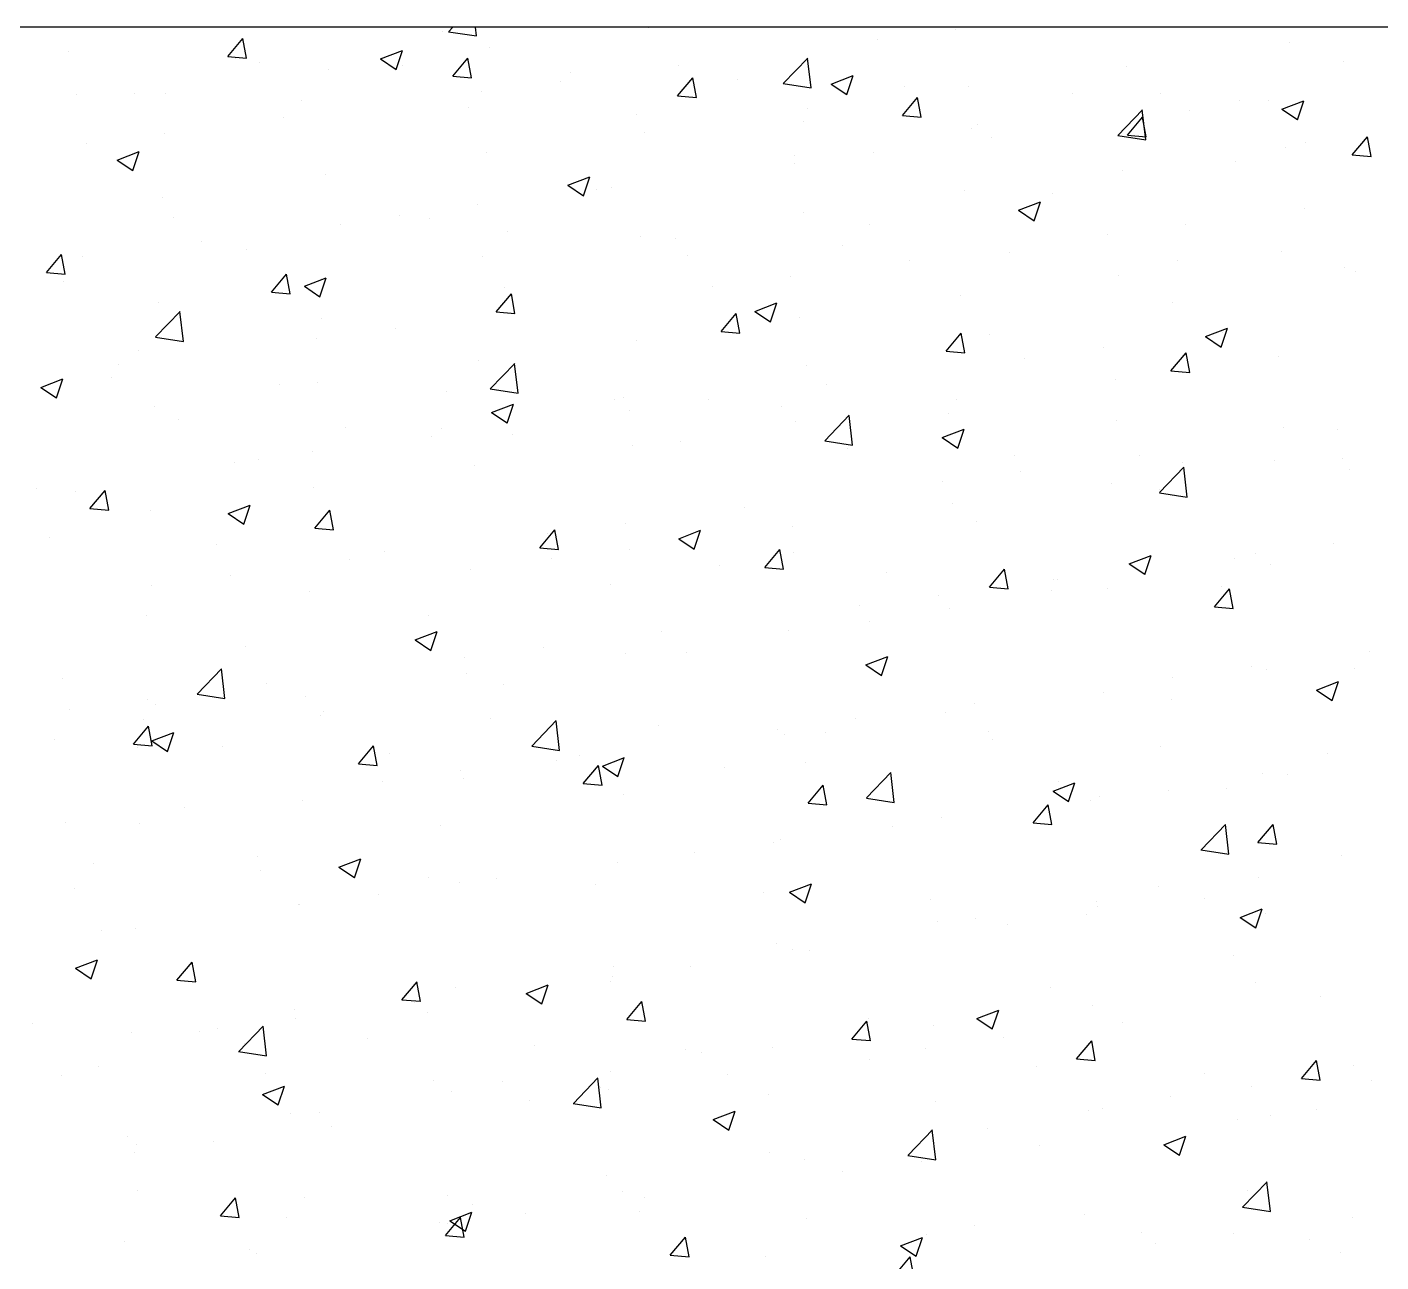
# Model space of a CAD drawing. Header units: millimetres. Extents: x 331487 to 517269, y 198509 to 399936.
# Drawn here: x 401292.5 to 401724.3, y 399542.6 to 399936.5 of the extents above; entities that cross this region are included whole.
import ezdxf

# ---------------------------------------------------------------- set-up
doc = ezdxf.new("R2010")
doc.units = ezdxf.units.MM
doc.header["$MEASUREMENT"] = 0
doc.layers.add('COLUMN', color=6, linetype='Continuous')

msp = doc.modelspace()

# ---------------------------------------------------------------- linework, layer by layer
at = {"layer": 'COLUMN'}
msp.add_line((420345.71, 399936.48), (392220.13, 399936.48), dxfattribs=at)
at = {"layer": 'COLUMN', "color": 2, "linetype": 'Continuous'}
for p, q in [((401356.5, 399927.1), (401361.32, 399932.84)), ((401362.48, 399926.57), (401361.32, 399932.84)), ((401424.81, 399935.07), (401424.81, 399935.07)), ((401426.9, 399935.01), (401435.79, 399933.63)), ((401426.93, 399935.05), (401428.3, 399936.48)), ((401435.79, 399933.63), (401435.46, 399936.48)), ((401490.57, 399936.27), (401490.57, 399936.27)), ((401563.54, 399932.55), (401563.54, 399932.55)), ((401588.57, 399935.85), (401588.57, 399935.85)), ((401305.53, 399928.78), (401305.53, 399928.78)), ((401405.24, 399926.31), (401412.24, 399929)), ((401410.21, 399922.95), (401412.24, 399928.99)), ((401440.06, 399929.87), (401440.06, 399929.87)), ((401695.08, 399931.42), (401695.08, 399931.42)), ((401356.5, 399927.1), (401362.48, 399926.58)), ((401358.91, 399926.52), (401358.91, 399926.52)), ((401366.49, 399925.06), (401366.49, 399925.06)), ((401405.24, 399926.31), (401410.21, 399922.95)), ((401412.29, 399924.26), (401412.29, 399924.26)), ((401428.23, 399920.82), (401433.05, 399926.57)), ((401434.2, 399920.3), (401433.05, 399926.56)), ((401500.38, 399924.24), (401500.38, 399924.24)), ((401533.66, 399918.49), (401541.44, 399926.61)), ((401542.52, 399917.08), (401541.41, 399926.58)), ((401643.14, 399923.92), (401643.14, 399923.92)), ((401712.27, 399925.46), (401712.27, 399925.46)), ((401388.71, 399922.83), (401388.71, 399922.83)), ((401428.23, 399920.82), (401434.21, 399920.3)), ((401465.67, 399922.01), (401465.67, 399922.01)), ((401499.96, 399914.55), (401504.78, 399920.29)), ((401505.93, 399914.02), (401504.77, 399920.29)), ((401519.06, 399919.75), (401519.06, 399919.75)), ((401548.95, 399918.3), (401555.95, 399920.99)), ((401553.92, 399914.94), (401555.95, 399920.99)), ((401326.61, 399915.34), (401326.61, 399915.34)), ((401336.77, 399915.33), (401336.77, 399915.33)), ((401437.47, 399915.96), (401437.47, 399915.96)), ((401462.51, 399919.25), (401462.51, 399919.25)), ((401533.62, 399918.46), (401542.52, 399917.08)), ((401548.95, 399918.3), (401553.93, 399914.94)), ((401572.44, 399917.5), (401572.44, 399917.5)), ((401592.63, 399917.52), (401592.63, 399917.52)), ((401653.96, 399915.44), (401653.96, 399915.44)), ((401308.17, 399915.05), (401308.17, 399915.05)), ((401379.99, 399913.09), (401379.99, 399913.09)), ((401499.96, 399914.55), (401505.93, 399914.03)), ((401571.68, 399908.27), (401576.5, 399914.02)), ((401577.66, 399907.75), (401576.5, 399914.01)), ((401625.82, 399915.24), (401625.82, 399915.24)), ((401679.2, 399912.99), (401679.2, 399912.99)), ((401688.33, 399913.01), (401688.33, 399913.01)), ((401692.66, 399910.29), (401699.67, 399912.98)), ((401697.63, 399906.93), (401699.66, 399912.98)), ((401374.32, 399907.64), (401374.32, 399907.64)), ((401433.38, 399910.83), (401433.38, 399910.83)), ((401486.76, 399908.58), (401486.76, 399908.58)), ((401541.29, 399910.48), (401541.29, 399910.48)), ((401571.68, 399908.27), (401577.66, 399907.75)), ((401640.38, 399901.94), (401648.17, 399910.06)), ((401643.41, 399902), (401648.23, 399907.74)), ((401649.24, 399900.53), (401648.14, 399910.03)), ((401649.38, 399901.47), (401648.23, 399907.74)), ((401663.29, 399909.71), (401663.29, 399909.71)), ((401692.66, 399910.29), (401697.64, 399906.94)), ((401336.45, 399902.66), (401336.45, 399902.66)), ((401489.35, 399902.98), (401489.35, 399902.98)), ((401540.14, 399906.32), (401540.14, 399906.32)), ((401593.52, 399904.07), (401593.52, 399904.07)), ((401595.64, 399905.43), (401595.64, 399905.43)), ((401311.41, 399899.36), (401311.41, 399899.36)), ((401600.14, 399901.39), (401600.14, 399901.39)), ((401640.35, 399901.91), (401649.24, 399900.53)), ((401643.41, 399902), (401649.39, 399901.48)), ((401646.9, 399901.81), (401646.9, 399901.81)), ((401693.87, 399898.13), (401693.87, 399898.13)), ((401700.29, 399899.55), (401700.29, 399899.55)), ((401715.13, 399895.72), (401719.95, 399901.47)), ((401721.11, 399895.19), (401719.95, 399901.46)), ((401321.22, 399894.05), (401328.22, 399896.74)), ((401321.22, 399894.05), (401326.19, 399890.7)), ((401326.19, 399890.7), (401328.21, 399896.74)), ((401438.84, 399896.58), (401438.84, 399896.58)), ((401537.32, 399895.42), (401537.32, 399895.42)), ((401562.26, 399896.41), (401562.26, 399896.41)), ((401715.13, 399895.72), (401721.11, 399895.2)), ((401387.5, 399889.54), (401387.5, 399889.54)), ((401537.23, 399893.11), (401537.23, 399893.11)), ((401641.93, 399890.63), (401641.93, 399890.63)), ((401677.92, 399893.49), (401677.92, 399893.49)), ((401464.93, 399886.05), (401471.93, 399888.73)), ((401464.93, 399886.05), (401469.9, 399882.69)), ((401469.9, 399882.69), (401471.93, 399888.73)), ((401479, 399885.41), (401479, 399885.41)), ((401335.56, 399882.04), (401335.56, 399882.04)), ((401474.07, 399884.8), (401474.07, 399884.8)), ((401591.42, 399884.23), (401591.42, 399884.23)), ((401619.6, 399883.48), (401619.6, 399883.48)), ((401411.17, 399876.52), (401411.17, 399876.52)), ((401436.2, 399879.81), (401436.2, 399879.81)), ((401540.07, 399877.19), (401540.07, 399877.19)), ((401608.64, 399878.04), (401615.64, 399880.73)), ((401608.64, 399878.04), (401613.62, 399874.68)), ((401613.61, 399874.68), (401615.64, 399880.72)), ((401699.89, 399878.55), (401699.89, 399878.55)), ((401339.01, 399875.69), (401339.01, 399875.69)), ((401392.4, 399873.43), (401392.4, 399873.43)), ((401420.68, 399875.4), (401420.68, 399875.4)), ((401561.28, 399873.47), (401561.28, 399873.47)), ((401662.02, 399873.56), (401662.02, 399873.56)), ((401348.01, 399868.2), (401348.01, 399868.2)), ((401445.78, 399871.18), (401445.78, 399871.18)), ((401488.13, 399869.69), (401488.13, 399869.69)), ((401499.16, 399868.92), (401499.16, 399868.92)), ((401636.98, 399870.27), (401636.98, 399870.27)), ((401298.65, 399858.16), (401303.47, 399863.9)), ((401304.63, 399857.63), (401303.47, 399863.9)), ((401362.36, 399865.39), (401362.36, 399865.39)), ((401502.96, 399863.46), (401502.96, 399863.46)), ((401552.54, 399866.67), (401552.54, 399866.67)), ((401605.92, 399864.41), (401605.92, 399864.41)), ((401692.65, 399864.84), (401692.65, 399864.84)), ((401310.14, 399863.22), (401310.14, 399863.22)), ((401437.62, 399863.29), (401437.62, 399863.29)), ((401573.83, 399861.95), (401573.83, 399861.95)), ((401659.31, 399862.16), (401659.31, 399862.16)), ((401712.69, 399859.9), (401712.69, 399859.9)), ((401298.65, 399858.16), (401304.63, 399857.63)), ((401304.04, 399855.38), (401304.04, 399855.38)), ((401370.38, 399851.88), (401375.2, 399857.63)), ((401376.35, 399851.35), (401375.2, 399857.62)), ((401380.91, 399853.79), (401387.91, 399856.48)), ((401385.88, 399850.44), (401387.91, 399856.48)), ((401386.28, 399856.25), (401386.28, 399856.25)), ((401535.96, 399856.97), (401535.96, 399856.97)), ((401640.71, 399857.34), (401640.71, 399857.34)), ((401716.11, 399858.49), (401716.11, 399858.49)), ((401370.38, 399851.88), (401376.36, 399851.36)), ((401380.91, 399853.79), (401385.88, 399850.44)), ((401442.1, 399845.6), (401446.93, 399851.35)), ((401444.64, 399853.45), (401444.64, 399853.45)), ((401448.08, 399845.08), (401446.92, 399851.34)), ((401510.92, 399853.67), (401510.92, 399853.67)), ((401590.2, 399850.94), (401590.2, 399850.94)), ((401334.34, 399848.75), (401334.34, 399848.75)), ((401524.62, 399845.78), (401531.62, 399848.47)), ((401529.59, 399842.43), (401531.62, 399848.47)), ((401657.79, 399848.48), (401657.79, 399848.48)), ((401333.46, 399837.63), (401341.25, 399845.75)), ((401342.33, 399836.22), (401341.22, 399845.72)), ((401386.32, 399843.44), (401386.32, 399843.44)), ((401442.11, 399845.6), (401448.08, 399845.08)), ((401447.77, 399845.36), (401447.77, 399845.36)), ((401513.83, 399839.33), (401518.65, 399845.08)), ((401519.81, 399838.8), (401518.65, 399845.07)), ((401524.62, 399845.78), (401529.59, 399842.43)), ((401538.86, 399843.9), (401538.86, 399843.9)), ((401333.43, 399837.6), (401342.33, 399836.22)), ((401409.89, 399840.37), (401409.89, 399840.37)), ((401513.83, 399839.33), (401519.81, 399838.81)), ((401585.56, 399833.05), (401590.38, 399838.8)), ((401591.53, 399832.53), (401590.38, 399838.79)), ((401599.47, 399838.47), (401599.47, 399838.47)), ((401668.33, 399837.78), (401675.33, 399840.46)), ((401668.33, 399837.78), (401673.31, 399834.42)), ((401673.3, 399834.42), (401675.33, 399840.46)), ((401673.58, 399839.11), (401673.58, 399839.11)), ((401328.01, 399833.43), (401328.01, 399833.43)), ((401384.86, 399837.08), (401384.86, 399837.08)), ((401486.92, 399836.4), (401486.92, 399836.4)), ((401635.71, 399834.12), (401635.71, 399834.12)), ((401436.41, 399830), (401436.41, 399830)), ((401440.19, 399821.08), (401447.98, 399829.2)), ((401449.05, 399819.67), (401447.95, 399829.17)), ((401585.56, 399833.05), (401591.53, 399832.53)), ((401610.68, 399830.83), (401610.68, 399830.83)), ((401657.28, 399826.78), (401662.1, 399832.52)), ((401663.26, 399826.25), (401662.1, 399832.52)), ((401691.43, 399831.55), (401691.43, 399831.55)), ((401321.71, 399828.76), (401321.71, 399828.76)), ((401541.15, 399828.46), (401541.15, 399828.46)), ((401657.28, 399826.78), (401663.26, 399826.26)), ((401296.88, 399821.54), (401303.89, 399824.23)), ((401296.88, 399821.54), (401301.86, 399818.18)), ((401301.86, 399818.18), (401303.88, 399824.23)), ((401319.54, 399824.59), (401319.54, 399824.59)), ((401372.92, 399822.33), (401372.92, 399822.33)), ((401385.06, 399822.96), (401385.06, 399822.96)), ((401440.16, 399821.05), (401449.05, 399819.67)), ((401547.52, 399822.51), (401547.52, 399822.51)), ((401639.5, 399824.05), (401639.5, 399824.05)), ((401426.3, 399820.08), (401426.3, 399820.08)), ((401440.6, 399813.53), (401447.6, 399816.22)), ((401445.57, 399810.17), (401447.6, 399816.22)), ((401479.69, 399817.82), (401479.69, 399817.82)), ((401482.83, 399818.45), (401482.83, 399818.45)), ((401509.65, 399817.53), (401509.65, 399817.53)), ((401588.98, 399817.65), (401588.98, 399817.65)), ((401333.13, 399815.46), (401333.13, 399815.46)), ((401440.6, 399813.53), (401445.57, 399810.18)), ((401484.62, 399814.23), (401484.62, 399814.23)), ((401533.07, 399815.57), (401533.07, 399815.57)), ((401546.91, 399804.53), (401554.7, 399812.65)), ((401555.77, 399803.12), (401554.67, 399812.61)), ((401586.45, 399813.31), (401586.45, 399813.31)), ((401340.62, 399811.16), (401340.62, 399811.16)), ((401394.01, 399808.9), (401394.01, 399808.9)), ((401424.52, 399808.44), (401424.52, 399808.44)), ((401537.64, 399810.61), (401537.64, 399810.61)), ((401584.31, 399805.52), (401591.31, 399808.21)), ((401589.28, 399802.17), (401591.31, 399808.21)), ((401639.83, 399811.06), (401639.83, 399811.06)), ((401693.22, 399808.8), (401693.22, 399808.8)), ((401710.43, 399807.98), (401710.43, 399807.98)), ((401421.46, 399805.92), (401421.46, 399805.92)), ((401447.39, 399806.65), (401447.39, 399806.65)), ((401485.7, 399803.11), (401485.7, 399803.11)), ((401500.77, 399804.39), (401500.77, 399804.39)), ((401546.88, 399804.5), (401555.77, 399803.12)), ((401584.31, 399805.52), (401589.28, 399802.17)), ((401383.59, 399800.93), (401383.59, 399800.93)), ((401554.15, 399802.14), (401554.15, 399802.14)), ((401607.54, 399799.88), (401607.54, 399799.88)), ((401647.28, 399799.67), (401647.28, 399799.67)), ((401711.98, 399798.83), (401711.98, 399798.83)), ((401358.55, 399797.63), (401358.55, 399797.63)), ((401366.2, 399798.43), (401366.2, 399798.43)), ((401435.19, 399796.71), (401435.19, 399796.71)), ((401609.4, 399794.68), (401609.4, 399794.68)), ((401653.64, 399787.98), (401661.43, 399796.1)), ((401660.92, 399797.62), (401660.92, 399797.62)), ((401662.5, 399786.56), (401661.39, 399796.06)), ((401690.22, 399798.26), (401690.22, 399798.26)), ((401714.3, 399795.37), (401714.3, 399795.37)), ((401584.37, 399791.39), (401584.37, 399791.39)), ((401638.28, 399790.76), (401638.28, 399790.76)), ((401295.4, 399789.32), (401295.4, 399789.32)), ((401307.88, 399788.42), (401307.88, 399788.42)), ((401312.53, 399782.94), (401317.35, 399788.68)), ((401318.5, 399782.41), (401317.35, 399788.68)), ((401383.85, 399789.67), (401383.85, 399789.67)), ((401653.6, 399787.94), (401662.5, 399786.56)), ((401653.66, 399788.82), (401653.66, 399788.82)), ((401312.53, 399782.94), (401318.51, 399782.41)), ((401331.91, 399782.17), (401331.91, 399782.17)), ((401356.57, 399781.28), (401363.58, 399783.97)), ((401361.55, 399777.92), (401363.57, 399783.96)), ((401384.25, 399776.66), (401389.08, 399782.41)), ((401390.23, 399776.13), (401389.07, 399782.4)), ((401521.22, 399783.07), (401521.22, 399783.07)), ((401587.77, 399784.36), (401587.77, 399784.36)), ((401356.58, 399781.28), (401361.55, 399777.92)), ((401483.34, 399778.09), (401483.34, 399778.09)), ((401536.43, 399777.32), (401536.43, 399777.32)), ((401595.34, 399778.81), (401595.34, 399778.81)), ((401299.64, 399773.76), (401299.64, 399773.76)), ((401384.25, 399776.66), (401390.23, 399776.14)), ((401455.98, 399770.39), (401460.8, 399776.13)), ((401458.31, 399774.79), (401458.31, 399774.79)), ((401461.96, 399769.86), (401460.8, 399776.13)), ((401500.29, 399773.27), (401507.29, 399775.96)), ((401500.29, 399773.27), (401505.26, 399769.91)), ((401505.26, 399769.91), (401507.29, 399775.96)), ((401353.03, 399771.5), (401353.03, 399771.5)), ((401406.41, 399769.25), (401406.41, 399769.25)), ((401455.98, 399770.39), (401461.96, 399769.86)), ((401484.49, 399769.82), (401484.49, 399769.82)), ((401527.71, 399764.11), (401532.53, 399769.86)), ((401533.68, 399763.58), (401532.52, 399769.85)), ((401537.02, 399768.79), (401537.02, 399768.79)), ((401684.13, 399768.54), (401684.13, 399768.54)), ((401709.16, 399771.84), (401709.16, 399771.84)), ((401395.15, 399766.48), (401395.15, 399766.48)), ((401459.79, 399766.99), (401459.79, 399766.99)), ((401513.17, 399764.74), (401513.17, 399764.74)), ((401644, 399765.26), (401651, 399767.95)), ((401644, 399765.26), (401648.98, 399761.91)), ((401648.97, 399761.9), (401651, 399767.95)), ((401677.62, 399766.86), (401677.62, 399766.86)), ((401689, 399764.97), (401689, 399764.97)), ((401357.28, 399761.49), (401357.28, 399761.49)), ((401433.98, 399763.42), (401433.98, 399763.42)), ((401527.71, 399764.11), (401533.68, 399763.59)), ((401566.56, 399762.48), (401566.56, 399762.48)), ((401599.43, 399757.84), (401604.25, 399763.58)), ((401605.41, 399757.31), (401604.25, 399763.58)), ((401619.94, 399760.23), (401619.94, 399760.23)), ((401620.97, 399760.23), (401620.97, 399760.23)), ((401332.25, 399758.19), (401332.25, 399758.19)), ((401382.63, 399756.38), (401382.63, 399756.38)), ((401478.7, 399758.78), (401478.7, 399758.78)), ((401599.43, 399757.84), (401605.41, 399757.31)), ((401619.3, 399756.85), (401619.3, 399756.85)), ((401637.06, 399757.48), (401637.06, 399757.48)), ((401671.16, 399751.56), (401675.98, 399757.31)), ((401673.32, 399757.97), (401673.32, 399757.97)), ((401677.13, 399751.03), (401675.98, 399757.3)), ((401558.06, 399751.94), (401558.06, 399751.94)), ((401583.1, 399755.24), (401583.1, 399755.24)), ((401671.16, 399751.56), (401677.14, 399751.04)), ((401330.69, 399748.88), (401330.69, 399748.88)), ((401420.39, 399748.77), (401420.39, 399748.77)), ((401586.55, 399751.07), (401586.55, 399751.07)), ((401416.27, 399741.02), (401423.27, 399743.7)), ((401421.24, 399737.66), (401423.26, 399743.7)), ((401494.91, 399743.63), (401494.91, 399743.63)), ((401535.21, 399744.03), (401535.21, 399744.03)), ((401560.99, 399746.84), (401560.99, 399746.84)), ((401362.07, 399738.76), (401362.07, 399738.76)), ((401416.27, 399741.02), (401421.24, 399737.66)), ((401457.04, 399738.64), (401457.04, 399738.64)), ((401432, 399735.35), (401432, 399735.35)), ((401483.27, 399736.53), (401483.27, 399736.53)), ((401502.67, 399736.83), (401502.67, 399736.83)), ((401559.98, 399733.01), (401566.98, 399735.7)), ((401564.95, 399729.65), (401566.98, 399735.69)), ((401720.73, 399737.38), (401720.73, 399737.38)), ((401346.72, 399723.67), (401354.51, 399731.79)), ((401355.58, 399722.26), (401354.48, 399731.75)), ((401432.76, 399730.13), (401432.76, 399730.13)), ((401559.98, 399733.01), (401564.95, 399729.65)), ((401682.85, 399732.4), (401682.85, 399732.4)), ((401687.79, 399731.68), (401687.79, 399731.68)), ((401715.81, 399731.86), (401715.81, 399731.86)), ((401303.75, 399728.75), (401303.75, 399728.75)), ((401368.85, 399727.03), (401368.85, 399727.03)), ((401444.35, 399726.82), (401444.35, 399726.82)), ((401657.82, 399729.1), (401657.82, 399729.1)), ((401703.69, 399725), (401710.69, 399727.69)), ((401708.66, 399721.64), (401710.69, 399727.69)), ((401330.97, 399722.05), (401330.97, 399722.05)), ((401346.69, 399723.64), (401355.58, 399722.26)), ((401381.42, 399723.09), (401381.42, 399723.09)), ((401635.85, 399724.19), (401635.85, 399724.19)), ((401657.49, 399721.85), (401657.49, 399721.85)), ((401703.69, 399725), (401708.67, 399721.64)), ((401305.94, 399718.75), (401305.94, 399718.75)), ((401333.55, 399720.4), (401333.55, 399720.4)), ((401386.03, 399716.81), (401386.03, 399716.81)), ((401386.94, 399718.15), (401386.94, 399718.15)), ((401585.34, 399717.78), (401585.34, 399717.78)), ((401594.66, 399720.79), (401594.66, 399720.79)), ((401326.4, 399707.72), (401331.22, 399713.46)), ((401329.48, 399715.59), (401329.48, 399715.59)), ((401332.38, 399707.19), (401331.22, 399713.46)), ((401440.32, 399715.89), (401440.32, 399715.89)), ((401453.45, 399707.12), (401461.24, 399715.24)), ((401462.31, 399705.7), (401461.2, 399715.2)), ((401493.7, 399713.64), (401493.7, 399713.64)), ((401531.76, 399712.5), (401531.76, 399712.5)), ((401556.79, 399715.8), (401556.79, 399715.8)), ((401301.26, 399709.23), (401301.26, 399709.23)), ((401332.24, 399708.76), (401339.25, 399711.45)), ((401332.24, 399708.76), (401337.22, 399705.41)), ((401337.21, 399705.41), (401339.24, 399711.45)), ((401533.99, 399710.74), (401533.99, 399710.74)), ((401547.08, 399711.38), (401547.08, 399711.38)), ((401599.18, 399711.84), (401599.18, 399711.84)), ((401600.46, 399709.13), (401600.46, 399709.13)), ((401326.4, 399707.72), (401332.38, 399707.19)), ((401327.71, 399706.8), (401327.71, 399706.8)), ((401354.64, 399706.97), (401354.64, 399706.97)), ((401398.13, 399701.44), (401402.95, 399707.19)), ((401404.1, 399700.91), (401402.95, 399707.18)), ((401408.02, 399704.72), (401408.02, 399704.72)), ((401453.41, 399707.08), (401462.31, 399705.7)), ((401468.6, 399704.19), (401468.6, 399704.19)), ((401653.85, 399706.87), (401653.85, 399706.87)), ((401707.23, 399704.62), (401707.23, 399704.62)), ((401398.13, 399701.44), (401404.11, 399700.92)), ((401461.4, 399702.46), (401461.4, 399702.46)), ((401469.86, 399695.17), (401474.68, 399700.91)), ((401475.83, 399694.64), (401474.67, 399700.91)), ((401475.96, 399700.75), (401482.96, 399703.44)), ((401475.96, 399700.75), (401480.93, 399697.4)), ((401480.93, 399697.4), (401482.95, 399703.44)), ((401482.05, 399703.25), (401482.05, 399703.25)), ((401514.79, 399700.2), (401514.79, 399700.2)), ((401540.86, 399701.83), (401540.86, 399701.83)), ((401405.69, 399695.91), (401405.69, 399695.91)), ((401430.73, 399699.2), (401430.73, 399699.2)), ((401431.54, 399696.84), (401431.54, 399696.84)), ((401469.86, 399695.17), (401475.83, 399694.64)), ((401560.17, 399690.57), (401567.96, 399698.68)), ((401569.03, 399689.15), (401567.93, 399698.65)), ((401568.17, 399697.95), (401568.17, 399697.95)), ((401619.67, 399692.75), (401626.67, 399695.43)), ((401621.55, 399695.69), (401621.55, 399695.69)), ((401624.64, 399689.39), (401626.67, 399695.43)), ((401686.57, 399698.39), (401686.57, 399698.39)), ((401694.42, 399697.94), (401694.42, 399697.94)), ((401482.54, 399691.82), (401482.54, 399691.82)), ((401541.58, 399688.89), (401546.4, 399694.64)), ((401547.56, 399688.36), (401546.4, 399694.63)), ((401619.67, 399692.75), (401624.64, 399689.39)), ((401634.63, 399690.9), (401634.63, 399690.9)), ((401656.55, 399692.95), (401656.55, 399692.95)), ((401674.93, 399693.44), (401674.93, 399693.44)), ((401342.54, 399687.59), (401342.54, 399687.59)), ((401380.2, 399689.8), (401380.2, 399689.8)), ((401541.58, 399688.89), (401547.56, 399688.37)), ((401560.14, 399690.53), (401569.03, 399689.15)), ((401613.31, 399682.62), (401618.13, 399688.36)), ((401619.28, 399682.09), (401618.13, 399688.36)), ((401631.51, 399689.66), (401631.51, 399689.66)), ((401304.67, 399682.61), (401304.67, 399682.61)), ((401328.26, 399682.3), (401328.26, 399682.3)), ((401584.12, 399684.49), (401584.12, 399684.49)), ((401613.31, 399682.62), (401619.28, 399682.09)), ((401666.9, 399674.01), (401674.68, 399682.13)), ((401424.22, 399681.81), (401424.22, 399681.81)), ((401568.36, 399681.34), (401568.36, 399681.34)), ((401675.76, 399672.6), (401674.65, 399682.1)), ((401685.03, 399676.34), (401689.85, 399682.09)), ((401691.01, 399675.81), (401689.85, 399682.08)), ((401530.48, 399676.36), (401530.48, 399676.36)), ((401532.78, 399677.45), (401532.78, 399677.45)), ((401666.86, 399673.98), (401675.76, 399672.6)), ((401685.03, 399676.34), (401691.01, 399675.82)), ((401313.66, 399669.57), (401313.66, 399669.57)), ((401365.9, 399671.8), (401365.9, 399671.8)), ((401391.93, 399668.5), (401398.94, 399671.19)), ((401396.91, 399665.14), (401398.93, 399671.19)), ((401480.84, 399669.96), (401480.84, 399669.96)), ((401505.45, 399673.06), (401505.45, 399673.06)), ((401711.68, 399672.2), (401711.68, 399672.2)), ((401367.04, 399667.32), (401367.04, 399667.32)), ((401391.93, 399668.5), (401396.91, 399665.15)), ((401420.42, 399665.06), (401420.42, 399665.06)), ((401685.35, 399665.1), (401685.35, 399665.1)), ((401307.58, 399661.79), (401307.58, 399661.79)), ((401430.33, 399663.55), (401430.33, 399663.55)), ((401442.29, 399664.75), (401442.29, 399664.75)), ((401473.81, 399662.81), (401473.81, 399662.81)), ((401527.19, 399660.55), (401527.19, 399660.55)), ((401535.65, 399660.49), (401542.65, 399663.18)), ((401540.62, 399657.14), (401542.65, 399663.18)), ((401653.37, 399662.19), (401653.37, 399662.19)), ((401378.98, 399656.51), (401378.98, 399656.51)), ((401379.39, 399656.47), (401379.39, 399656.47)), ((401404.42, 399659.76), (401404.42, 399659.76)), ((401535.65, 399660.49), (401540.62, 399657.14)), ((401580.57, 399658.3), (401580.57, 399658.3)), ((401633.42, 399657.61), (401633.42, 399657.61)), ((401668.11, 399658.5), (401668.11, 399658.5)), ((401595.05, 399652.18), (401595.05, 399652.18)), ((401630.24, 399653.51), (401630.24, 399653.51)), ((401633.95, 399656.04), (401633.95, 399656.04)), ((401679.36, 399652.48), (401686.36, 399655.17)), ((401679.36, 399652.48), (401684.33, 399649.13)), ((401684.33, 399649.13), (401686.36, 399655.17)), ((401687.33, 399653.78), (401687.33, 399653.78)), ((401316.23, 399648.15), (401316.23, 399648.15)), ((401327.05, 399649.02), (401327.05, 399649.02)), ((401582.9, 399651.21), (401582.9, 399651.21)), ((401605.2, 399650.22), (401605.2, 399650.22)), ((401531.56, 399644.16), (401531.56, 399644.16)), ((401307.91, 399636.25), (401314.91, 399638.94)), ((401312.88, 399632.89), (401314.91, 399638.93)), ((401536.73, 399642.17), (401536.73, 399642.17)), ((401542.05, 399641.9), (401542.05, 399641.9)), ((401677.33, 399640.23), (401677.33, 399640.23)), ((401307.91, 399636.25), (401312.89, 399632.89)), ((401340.28, 399632.5), (401345.1, 399638.24)), ((401346.25, 399631.97), (401345.1, 399638.24)), ((401479.62, 399636.67), (401479.62, 399636.67)), ((401504.18, 399636.92), (401504.18, 399636.92)), ((401340.28, 399632.5), (401346.26, 399631.97)), ((401412, 399626.22), (401416.83, 399631.97)), ((401417.98, 399625.69), (401416.82, 399631.96)), ((401451.62, 399628.24), (401458.63, 399630.93)), ((401456.6, 399624.88), (401458.62, 399630.93)), ((401478.41, 399632.16), (401478.41, 399632.16)), ((401479.14, 399633.62), (401479.14, 399633.62)), ((401684.14, 399631.82), (401684.14, 399631.82)), ((401412, 399626.22), (401417.98, 399625.7)), ((401429.11, 399630.26), (401429.11, 399630.26)), ((401451.62, 399628.24), (401456.6, 399624.88)), ((401619.01, 399630.22), (401619.01, 399630.22)), ((401704.96, 399627.37), (401704.96, 399627.37)), ((401377.77, 399623.22), (401377.77, 399623.22)), ((401415.99, 399625.31), (401415.99, 399625.31)), ((401420.09, 399622.14), (401420.09, 399622.14)), ((401483.73, 399619.95), (401488.55, 399625.69)), ((401489.71, 399619.42), (401488.55, 399625.69)), ((401595.34, 399620.23), (401602.34, 399622.92)), ((401600.31, 399616.87), (401602.34, 399622.92)), ((401632.2, 399624.32), (401632.2, 399624.32)), ((401294.18, 399618.47), (401294.18, 399618.47)), ((401359.98, 399609.71), (401367.77, 399617.82)), ((401368.84, 399608.29), (401367.74, 399617.79)), ((401378.11, 399620.32), (401378.11, 399620.32)), ((401483.73, 399619.95), (401489.71, 399619.42)), ((401555.46, 399613.67), (401560.28, 399619.42)), ((401561.43, 399613.14), (401560.28, 399619.41)), ((401560.69, 399620.21), (401560.69, 399620.21)), ((401581.69, 399617.92), (401581.69, 399617.92)), ((401595.34, 399620.23), (401600.31, 399616.88)), ((401641.81, 399619.06), (401641.81, 399619.06)), ((401325.83, 399615.73), (401325.83, 399615.73)), ((401347.57, 399616.22), (401347.57, 399616.22)), ((401353.08, 399617.02), (401353.08, 399617.02)), ((401400.95, 399613.96), (401400.95, 399613.96)), ((401555.46, 399613.67), (401561.43, 399613.15)), ((401603.93, 399614.07), (401603.93, 399614.07)), ((401627.18, 399607.4), (401632, 399613.14)), ((401633.16, 399606.87), (401632, 399613.14)), ((401359.95, 399609.67), (401368.84, 399608.29)), ((401361.77, 399612.13), (401361.77, 399612.13)), ((401454.33, 399611.71), (401454.33, 399611.71)), ((401502.37, 399610.2), (401502.37, 399610.2)), ((401507.71, 399609.45), (401507.71, 399609.45)), ((401530.35, 399610.87), (401530.35, 399610.87)), ((401578.9, 399610.78), (401578.9, 399610.78)), ((401315.27, 399605.04), (401315.27, 399605.04)), ((401561.1, 399607.2), (401561.1, 399607.2)), ((401614.48, 399604.94), (401614.48, 399604.94)), ((401627.18, 399607.4), (401633.16, 399606.87)), ((401698.91, 399601.12), (401703.73, 399606.87)), ((401704.88, 399600.59), (401703.73, 399606.86)), ((401715.52, 399605.23), (401715.52, 399605.23)), ((401303.45, 399602.12), (401303.45, 399602.12)), ((401368.65, 399602.79), (401368.65, 399602.79)), ((401422.03, 399600.53), (401422.03, 399600.53)), ((401444.05, 399600.19), (401444.05, 399600.19)), ((401466.7, 399593.15), (401474.49, 399601.27)), ((401475.57, 399591.74), (401474.46, 399601.24)), ((401478.41, 399603.38), (401478.41, 399603.38)), ((401515.74, 399602.46), (401515.74, 399602.46)), ((401667.86, 399602.68), (401667.86, 399602.68)), ((401698.91, 399601.12), (401704.89, 399600.6)), ((401721.24, 399600.43), (401721.24, 399600.43)), ((401367.6, 399595.99), (401374.6, 399598.67)), ((401367.6, 399595.99), (401372.58, 399592.63)), ((401372.57, 399592.63), (401374.6, 399598.67)), ((401427.9, 399596.98), (401427.9, 399596.98)), ((401475.42, 399598.27), (401475.42, 399598.27)), ((401477.87, 399597.48), (401477.87, 399597.48)), ((401528.8, 399596.02), (401528.8, 399596.02)), ((401682.92, 399598.53), (401682.92, 399598.53)), ((401452.84, 399594.18), (401452.84, 399594.18)), ((401466.67, 399593.12), (401475.57, 399591.74)), ((401582.18, 399593.76), (401582.18, 399593.76)), ((401635.56, 399591.51), (401635.56, 399591.51)), ((401657.2, 399595.22), (401657.2, 399595.22)), ((401376.55, 399589.93), (401376.55, 399589.93)), ((401385.73, 399590.18), (401385.73, 399590.18)), ((401511.32, 399587.98), (401518.32, 399590.67)), ((401511.32, 399587.98), (401516.29, 399584.62)), ((401516.29, 399584.62), (401518.31, 399590.66)), ((401630.98, 399591.03), (401630.98, 399591.03)), ((401678.65, 399587.93), (401678.65, 399587.93)), ((401688.95, 399589.25), (401688.95, 399589.25)), ((401703.69, 399591.23), (401703.69, 399591.23)), ((401389.68, 399585.87), (401389.68, 399585.87)), ((401573.43, 399576.6), (401581.22, 399584.72)), ((401580.47, 399584.63), (401580.47, 399584.63)), ((401582.29, 399575.19), (401581.18, 399584.69)), ((401598.88, 399585.21), (401598.88, 399585.21)), ((401324.61, 399582.44), (401324.61, 399582.44)), ((401327.42, 399580.17), (401327.42, 399580.17)), ((401351.81, 399580.88), (401351.81, 399580.88)), ((401615.5, 399579.62), (401615.5, 399579.62)), ((401655.03, 399579.97), (401662.03, 399582.66)), ((401655.03, 399579.97), (401660, 399576.61)), ((401660, 399576.61), (401662.03, 399582.66)), ((401326.77, 399577.58), (401326.77, 399577.58)), ((401529.13, 399577.59), (401529.13, 399577.59)), ((401540.56, 399575.2), (401540.56, 399575.2)), ((401573.4, 399576.57), (401582.29, 399575.19)), ((401577.63, 399574.63), (401577.63, 399574.63)), ((401477.19, 399570.09), (401477.19, 399570.09)), ((401552.59, 399571.34), (401552.59, 399571.34)), ((401680.15, 399560.05), (401687.94, 399568.17)), ((401689.01, 399558.64), (401687.91, 399568.13)), ((401327.67, 399565.39), (401327.67, 399565.39)), ((401354.15, 399557.28), (401358.97, 399563.02)), ((401360.13, 399556.75), (401358.97, 399563.02)), ((401381.05, 399563.13), (401381.05, 399563.13)), ((401426.68, 399563.69), (401426.68, 399563.69)), ((401482.24, 399565.19), (401482.24, 399565.19)), ((401489.44, 399563.02), (401489.44, 399563.02)), ((401681.71, 399565.24), (401681.71, 399565.24)), ((401354.15, 399557.28), (401360.13, 399556.76)), ((401427.29, 399555.72), (401434.3, 399558.41)), ((401432.26, 399552.37), (401434.29, 399558.41)), ((401434.44, 399560.88), (401434.44, 399560.88)), ((401451.56, 399558.03), (401451.56, 399558.03)), ((401487.82, 399558.62), (401487.82, 399558.62)), ((401629.77, 399557.74), (401629.77, 399557.74)), ((401680.12, 399560.02), (401689.01, 399558.64)), ((401375.34, 399556.64), (401375.34, 399556.64)), ((401423.93, 399555.18), (401423.93, 399555.18)), ((401425.88, 399551), (401430.7, 399556.75)), ((401426.53, 399554.74), (401426.53, 399554.74)), ((401427.29, 399555.72), (401432.27, 399552.37)), ((401431.85, 399550.47), (401430.7, 399556.74)), ((401541.2, 399556.37), (401541.2, 399556.37)), ((401594.58, 399554.11), (401594.58, 399554.11)), ((401715.25, 399556.77), (401715.25, 399556.77)), ((401323.4, 399549.15), (401323.4, 399549.15)), ((401425.88, 399551), (401431.86, 399550.48)), ((401497.61, 399544.73), (401502.43, 399550.47)), ((401503.58, 399544.2), (401502.42, 399550.47)), ((401571.01, 399547.72), (401578.01, 399550.4)), ((401575.98, 399544.36), (401578, 399550.4)), ((401579.26, 399551.34), (401579.26, 399551.34)), ((401647.97, 399551.85), (401647.97, 399551.85)), ((401652.35, 399548.49), (401652.35, 399548.49)), ((401677.38, 399551.79), (401677.38, 399551.79)), ((401701.35, 399549.6), (401701.35, 399549.6)), ((401363.37, 399546.42), (401363.37, 399546.42)), ((401365.61, 399545.17), (401365.61, 399545.17)), ((401497.61, 399544.73), (401503.58, 399544.21)), ((401527.91, 399544.3), (401527.91, 399544.3)), ((401569.33, 399538.45), (401574.15, 399544.2)), ((401571.01, 399547.72), (401575.98, 399544.36)), ((401575.31, 399537.92), (401574.15, 399544.19)), ((401711.39, 399545.57), (401711.39, 399545.57))]:
    msp.add_line(p, q, dxfattribs=at)

doc.saveas('drawing.dxf')
